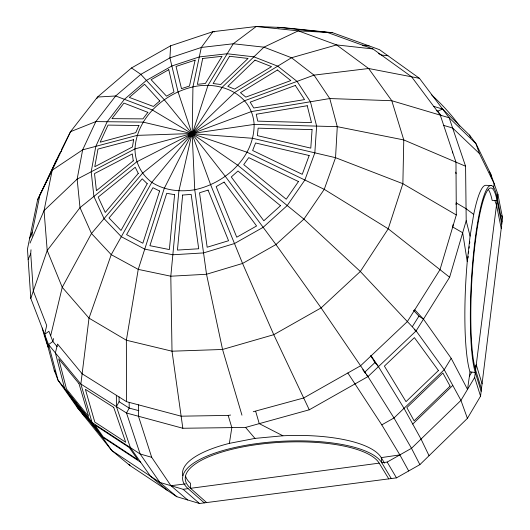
<?xml version="1.0" encoding="UTF-8"?>
<svg xmlns="http://www.w3.org/2000/svg" width="530" height="530" viewBox="0 0 530 530"><rect width="100%" height="100%" fill="white"/><g stroke="black" fill="none" stroke-linecap="round" stroke-linejoin="round"><path stroke-width="0.79" d="M138.509 404.854L138.469 416.255L151.686 457.297L170.925 485.692L187.64 499.956M170.633 45.792L169.918 57.876L178.027 91.776L191.966 133.679L210.642 184.785L242.561 263.45L273.765 334.688L309.275 409.796L367.966 376.585L416.13 330.906L449.619 277.256L466.195 220.745L465.578 166.234L449.162 117.786L419.442 78.321L379.493 49.674L332.529 32.675L281.635 27.461L256.248 26.5L212.927 31.681L170.633 45.792L131.5 67.953L97.507 97.05L70.516 131.692L61.42 149.838M192.072 132.036L194.748 189.747L206.521 274.262L222.554 349.469L241.958 415.182M433.719 106.364L442.583 109.047L469.487 135.09L475.953 143.617L490.707 173.893L497.882 194.245L502.539 217.837L480.551 396.175L467.407 418.369L419.879 464.631L396.473 477.875L199.492 503.5L176.874 496.729L130.009 465.559L111.757 450.513L77.493 407.802L58.028 380.209L54.206 370.192L44.626 334.364L46.7 325.486L33.31 291.016L30.727 253.618L31.005 249.769M31.959 236.287L32.25 232.186L39.856 195.179L56.664 159.835L55.067 163.015M414.765 309.798L423.463 319.153L451.176 358.293L467.526 389.384L470.011 371.941A96.97 14.648 -86.8 0 1 467.248 261.648L470.083 236.115L473.707 214.425A96.97 14.648 -86.8 0 1 485.977 185.308L491.085 185.507M493.576 188.322L494.119 183.565L479.431 153.561L475.953 143.617L449.162 117.786L391.783 100.72L329.779 98.547L251.379 111.585L189.614 134.461M61.294 151.156L59.784 153.104L37.63 199.684L27.461 249.02L30.786 298.39L48.561 344.586L58.028 380.209L92.074 422.542L111.757 450.513L159.835 482.413L183.141 489.303L188.104 488.64A100.607 32.25 -3.1 0 1 257.249 443.537A100.607 32.25 -3.1 0 1 381.792 462.789L387.172 462.074L411.499 448.307L460.948 400.395L474.648 377.466L497.882 194.245M453.07 224.568L452.719 226.992L462.677 232.743L467.248 261.648M455.999 204.487L456.231 202.891L466.055 208.701L473.707 214.425M182.804 475.629A100.362 32.562 -3.1 0 1 229.377 443.358L231.835 427.611L228.172 415.407L181.141 416.183L126.491 401.654L82.123 373.783L57.558 344.05L55.378 352.914L64.614 388.391L83.892 415.778L86.397 417.892M191.515 136.124L208.012 85.317L233.26 43.765L256.248 26.5L298.291 30.839L332.529 32.675M50.675 335.722L62.242 287.306L91.478 233.485L142.464 173.257L193.847 132.069M53.583 338.531L52.867 341.492L48.561 344.586L80.858 384.025L126.511 413.016L182.837 428.26L245.576 427.425L309.275 409.796M277.76 27.315L327.295 32.396L372.915 48.945L411.611 76.81L440.284 115.142L455.972 162.147L456.303 214.961L439.999 269.664L407.365 321.564L360.585 365.773L303.69 397.977L253.254 411.711M30.786 298.39L47.203 250.511L80.004 207.654L136.747 161.835L194.146 132.487M96.937 98.587L97.507 97.05L115.646 95.976L152.282 109.935L191.966 133.679L237.884 165.327L303.909 219.122L360.334 271.479L416.13 330.906L444.226 369.721L460.948 400.395L467.407 418.369M192.569 132.149L190.966 135.925M29.7 238.142L32.25 232.186M30.005 243.124L44.056 210.595L52.205 170.203L70.516 131.692L95.824 121.602L143.06 122.105L191.966 133.679L247.219 152.289L324.247 189.336L388.232 228.801L449.619 277.256M28.163 259.455L30.727 253.618M37.63 199.684L52.205 170.203L82.647 149.851L137.144 135.375L194.424 133.447M167.692 490.621L150.414 476.159L130.4 447.618L116.428 406.609L119.104 401.72L119.071 396.864M469.401 376.207L471.859 372.113M474.761 367.27L476.258 364.766L482.075 383.846M451.176 358.293L444.226 369.721L393.989 417.965L381.792 424.868L347.852 372.988M412.347 326.659L418.938 316.132L413.499 310.295M190.502 135.667L193.443 131.678M412.731 424.06L452.786 385.423M370.516 355.67L375.088 362.427L364.627 372.332L362.785 369.635M188.885 136.442L234.816 92.366L291.5 57.743L336.61 44.924L372.915 48.945M44.626 334.364L48.912 331.29L52.867 341.492L57.147 346.68M189.839 134.925L244.761 100.667L314.025 75.134L368.622 68.502L419.442 78.321M436.269 110.697L437.747 111.141L442.583 109.047M195.881 132.467L134.964 148.91L77.141 179.133L44.056 210.595L47.203 250.511L62.242 287.306L89.014 318.146L126.365 340.233L172.011 351.198L222.554 349.469L273.765 334.688L321.094 307.897L360.334 271.479L388.232 228.801L402.866 183.698L403.781 139.933L391.783 100.72L368.622 68.502L336.61 44.924L298.291 30.839L263.953 47.17L222.282 87.159L191.966 133.679L164.24 188.428L138.244 269.386L126.365 340.233L126.491 401.654M229.377 443.358L254.97 438.396L282.894 435.779A100.362 32.562 -3.1 0 1 381.249 457.622L399.865 454.892L408.683 470.971M228.172 415.407L230.59 415.05M388.755 478.882L379.169 463.141L190.535 488.315L190.475 483.281A97.725 31.701 -3.1 0 1 185.593 476.172M170.925 485.692L185.599 483.903M278.363 27.845L281.635 27.461M189.535 133.898L254.135 124.418L337.279 126.67L403.781 139.933L465.578 166.234M288.684 28.434L292.467 28.567M501.771 224.071L497.074 200.631L492.158 200.419A94.419 14.257 -86.8 0 0 488.243 189.409M470.011 371.941L475.284 372.444L481.154 391.299M387.94 55.73L381.395 55.047L378.473 53.517M369.145 45.924L362.507 45.169L363.951 45.924M214.504 31.86L212.927 31.681L201.307 47.462L192.946 86.907L192.165 136.137M194.43 133.984L190.349 133.388M138.827 410.671L129.188 408.087L119.104 401.72M151.686 457.297L140.152 453.998L92.074 422.542L80.858 384.025L89.014 318.146L111.227 254.665L151.819 182.353L191.966 133.679L252.75 138.31L335.543 157.682L402.866 183.698L456.303 214.961M443.716 125.424L452.627 128.015L479.431 153.561M194.278 134.56L190.515 132.884M282.894 435.779L259.25 423.642L255.685 411.353M140.636 462.22L102.144 436.852L74.478 402.402M418.938 316.132L423.463 319.153M414.255 329.633L416.13 330.906M131.5 67.953L140.834 74.352L164.187 99.62L191.966 133.679L225.389 176.437L275.945 244.549L321.094 307.897L367.966 376.585L393.989 417.965L411.499 448.307L419.879 464.631M193.953 135.124L190.913 132.414M176.874 496.729L159.835 482.413L140.152 453.998L126.511 413.016L129.188 408.087L129.181 402.396M79.381 409.405L77.493 407.802L76.916 406.305M183.141 489.303L199.492 503.5M188.104 488.64L204.288 502.877M206.64 502.572L190.535 488.315A97.964 31.396 -3.1 0 1 257.924 444.458A97.964 31.396 -3.1 0 1 379.169 463.141M245.576 427.425L254.97 438.396M128.976 464.273L130.009 465.559M374.087 361.175L378.447 366.641L404.026 408.332L421.039 439.065L429.048 455.707M364.739 372.477L365.66 373.65M366.581 374.823L367.966 376.585M193.477 135.64L191.966 133.679L191.476 132.096M489.263 171.972L490.707 173.893L491.681 178.69M437.747 111.141L441.179 115.725M54.206 370.192L55.597 372.186M371.126 355.816L378.447 366.641M375.088 362.427L375.942 363.818M391.286 478.55L381.792 462.789L381.249 457.622L384.555 463.16M381.792 424.868L399.865 454.892M387.172 462.074L396.473 477.875M469.487 135.09L470.58 137.323M192.847 135.998L191.966 133.679L178.895 190.979L170.806 276.209L172.011 351.198L182.837 428.26M501.738 215.531L502.539 217.837M494.894 200.539L496.504 205.143L501.228 228.47M474.648 377.466L480.551 396.175M481.445 388.921L475.595 369.993A94.572 13.879 -86.8 0 1 475.417 241.09A94.572 13.879 -86.8 0 1 497.074 200.631M466.195 220.745L470.083 236.115M502.029 222.017L497.339 198.525A97.122 14.257 -86.8 0 0 475.072 240.004A97.122 14.257 -86.8 0 0 475.284 372.444M452.375 151.381L452.64 152.971M455.78 172.118L456.045 173.727M116.348 395.281L116.428 406.609M48.316 347.382A87.066 33.549 80.7 0 1 42.234 328.037M431.705 94.983A87.066 31.754 40.6 0 1 459.749 126.18M468.03 258.07A94.419 14.257 -86.8 0 1 468.195 256.414M468.527 253.121A94.419 14.257 -86.8 0 1 468.699 251.485M469.057 248.252A94.419 14.257 -86.8 0 1 469.242 246.649M469.62 243.489A94.419 14.257 -86.8 0 1 469.812 241.938M337.279 126.67L335.543 157.682L324.247 189.336L303.909 219.122L275.945 244.549L242.561 263.45L206.521 274.262L170.806 276.209L138.244 269.386L111.227 254.665L91.478 233.485L80.004 207.654L77.141 179.133L82.647 149.851L95.824 121.602L115.646 95.976L140.834 74.352L169.918 57.876L201.307 47.462L233.26 43.765L263.953 47.17L291.5 57.743L314.025 75.134L329.779 98.547L337.279 126.67M316.622 126.114L314.833 152.839L304.869 180.014L287.233 205.534L263.152 227.317L234.485 243.542L203.547 252.916L172.84 254.771L144.75 249.14L121.317 236.698L104.052 218.632L93.896 196.438L91.2 171.786L95.817 146.353L107.186 121.721L124.424 99.322L146.419 80.394L171.859 65.992L199.3 56.915L227.185 53.755L253.883 56.836L277.713 66.164L297.065 81.388L310.441 101.76L316.622 126.114M312.077 129.618L310.792 148.128L257.401 135.634L258.13 128.174L312.077 129.618M182.645 195.047L177.437 250.074L198.697 248.769L191.158 194.397L182.645 195.047M174.602 194.682L169.368 249.564L149.91 245.695L166.731 193.298L174.602 194.682M254.135 124.418C254.301 157.304 225.349 183.334 194.748 189.747C180.041 192.185 164.565 190.548 151.819 182.353C141.212 174.476 135.084 162.101 134.964 148.91C136.767 117.799 163.823 93.624 192.946 86.907C219.897 80.573 252.214 93.697 254.135 124.418M133.62 139.695L132.44 146.956L94.784 166.711L97.964 149.076L133.62 139.695M202.692 58.479L197.352 84.33L205.415 83.475L222.05 56.299L202.692 58.479M195.093 60.162L189.482 86.032L181.498 88.642L176.033 66.455L195.093 60.162M159.609 191.012L142.842 243.224L126.591 234.644L152.945 187.733L159.609 191.012M309.175 155.522L302.246 174.33L252.638 150.493L255.599 142.981L309.175 155.522M138.933 125.544L135.759 132.652L100.157 142.199L108.034 125.1L138.933 125.544M147.227 183.718L121.006 230.457L109.021 217.969L142.219 178.822L147.227 183.718M229.543 56.286L213.12 83.535L220.765 84.508L248.06 58.439L229.543 56.286M298.456 181.558L286.226 199.207L243.727 164.631L248.736 157.622L298.456 181.558M147.863 112.353L142.921 118.872L111.962 118.647L123.927 103.085L147.863 112.353M138.27 173.403L105.258 212.451L98.182 197.094L135.216 167.268L138.27 173.403M254.996 60.135L227.814 86.35L234.545 89.133L271.519 66.628L254.996 60.135M450.083 386.138L414.102 420.84L406.841 407.603L442.861 373.001L450.083 386.138M438.429 370.536L406 401.654L384.396 366.111L414.394 337.63L438.429 370.536M280.502 205.7L263.821 220.765L231.265 176.98L237.977 171.005L280.502 205.7M159.788 100.939L153.409 106.457L129.313 97.414L144.584 84.27L159.788 100.939M133.262 160.848L96.42 190.667L94.519 173.588L132.314 153.919L133.262 160.848M277.442 69.993L240.468 92.67L245.807 97.116L290.831 80.573L277.442 69.993M168.772 69.682L151.096 79.692L166.539 96.175L173.953 91.981L168.772 69.682M224.084 182.115L216.16 186.6L236.744 237.208L256.58 225.979L224.084 182.115M295.323 85.456L250.186 102.157L253.751 108.007L304.551 99.594L295.323 85.456M208.078 190.111L199.532 192.774L207.157 247.225L228.562 240.726L208.078 190.111M307.234 105.735L256.248 114.248L257.746 121.138L311.474 122.609L307.234 105.735M113.718 407.384L85.383 389.345L94.804 422.079L125.703 442.252L113.718 407.384M129.207 447.486L94.843 424.987L103.264 436.985L137.826 459.749L129.207 447.486M79.01 383.693L58.711 358.87L66.482 388.987L88.616 416.481L79.01 383.693M91.445 421.9L66.813 391.272L75.074 403.012L99.912 433.931L91.445 421.9"/></g></svg>
